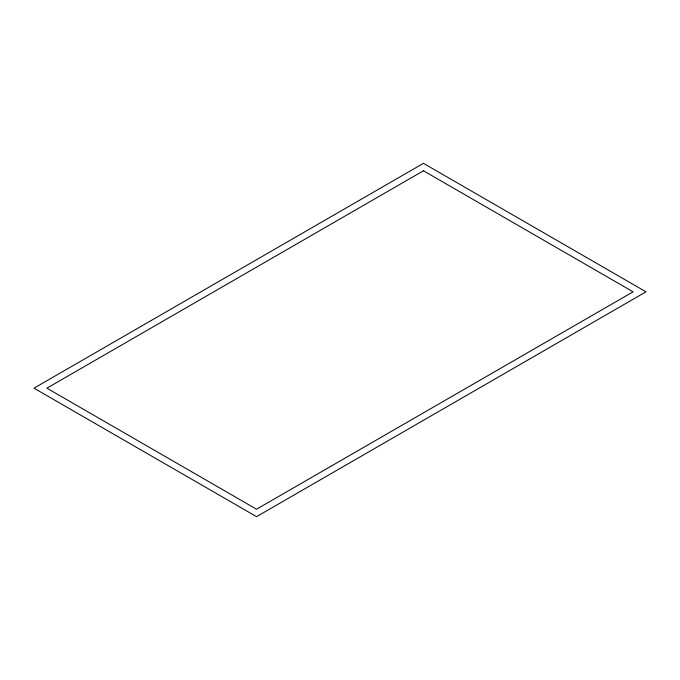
<?xml version="1.0" encoding="UTF-8"?>
<svg xmlns="http://www.w3.org/2000/svg" width="680" height="680" viewBox="0 0 680 680"><rect width="100%" height="100%" fill="white"/><g stroke="black" fill="none" stroke-linecap="round" stroke-linejoin="round"><path stroke-width="1.02" d="M423.453 163.336L34 388.178L256.547 516.664L646 291.822L423.453 163.336M423.453 170.782L46.911 388.178L256.547 509.218L633.088 291.822L423.453 170.782"/></g></svg>
